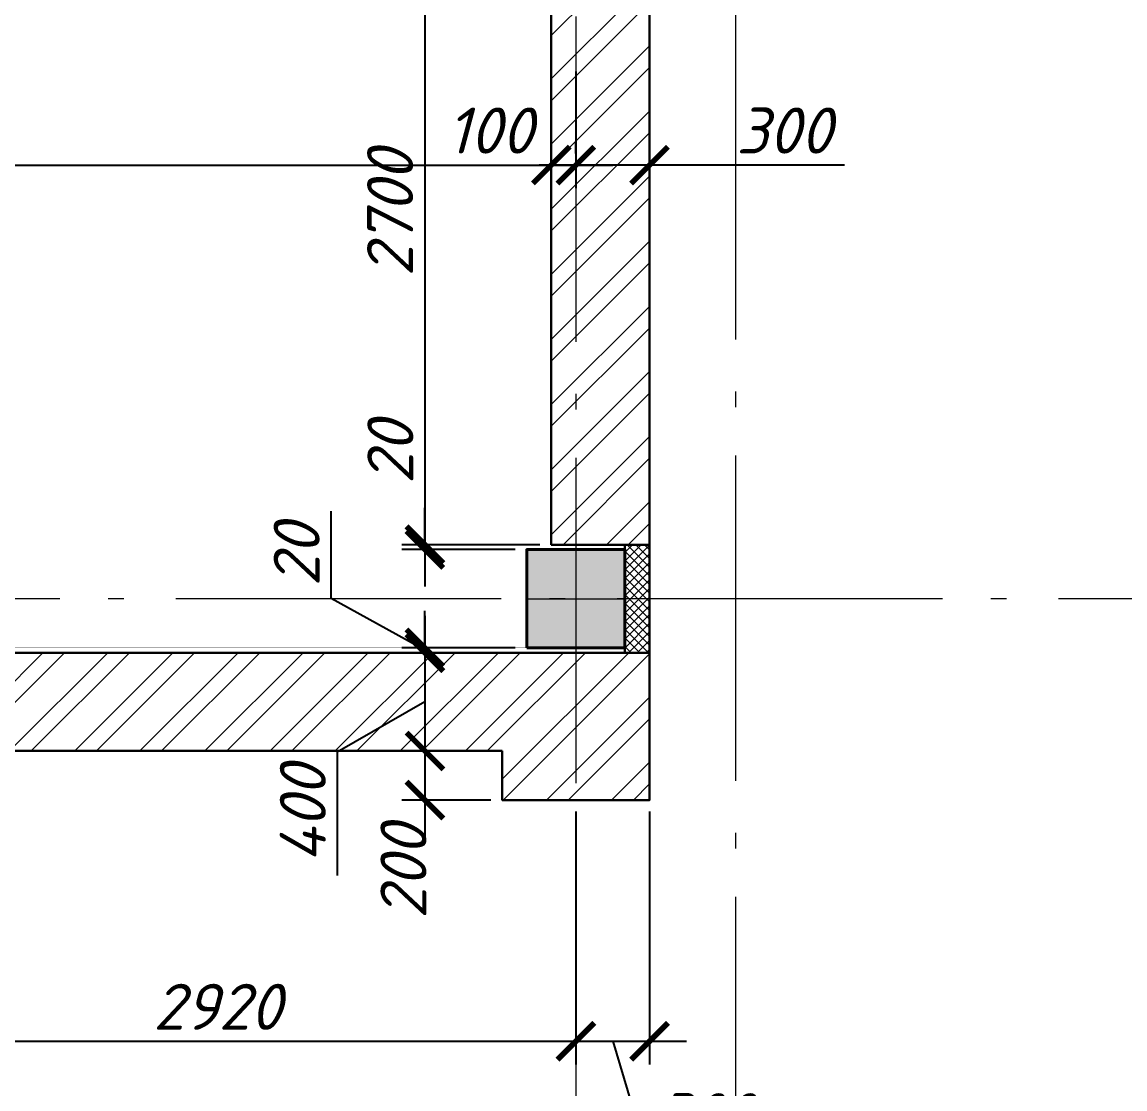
# Model space of a CAD drawing. Header units: millimetres. Extents: x -238377 to 196118, y -123284 to 30177.
# Drawn here: x -186906 to -182415, y -81207 to -76862 of the extents above; entities that cross this region are included whole.
import ezdxf
from ezdxf.enums import TextEntityAlignment as Align

# ---------------------------------------------------------------- set-up
doc = ezdxf.new("R2010")
doc.units = ezdxf.units.MM
doc.header["$MEASUREMENT"] = 0
doc.linetypes.add('Double Dashed', pattern=[1797.2222328186035, 1325, -211.6666555404663, 63.33334445953369, -197.2222328186035])
doc.linetypes.add('штриховаяX2', pattern=[38.099999999999994, 25.4, -12.7])
doc.layers.get('0').update_dxf_attribs({"lineweight": 5})
doc.layers.add('#Hatch', color=7, linetype='Continuous', lineweight=5, true_color=0x4d4d4d)
for name, color, linetype, lineweight in [('#размеры', 7, 'Continuous', 5), ('колонны_Ном._пера__94', 252, 'Continuous', 13), ('колонны_Ном._пера__99', 7, 'Continuous', 40), ('оси_Ном._пера__96', 7, 'Continuous', 5)]:
    doc.layers.add(name, color=color, linetype=linetype, lineweight=lineweight)
for name, color, linetype in [('#стены наруж', 7, 'Continuous'), ('колонны', 7, 'Continuous'), ('оси', 7, 'Continuous')]:
    doc.layers.add(name, color=color, linetype=linetype)
doc.styles.add('STEP PR', font='isocpeui.ttf')
doc.styles.add('СГЕНЕРИР_СТИЛЬ_3', font='gost_2_304-81_type.ttf')
doc.dimstyles.new('SPDS', dxfattribs={"dimscale": 10, "dimtxt": 2.5, "dimasz": 2, "dimexe": 1.25, "dimexo": 0.625, "dimtad": 1, "dimdec": 0, "dimrnd": 0.001, "dimtxsty": 'STEP PR', "dimblk": 'ARCHTICK', "dimcen": 2.5, "dimdle": 2, "dimclrd": 256, "dimclre": 256, "dimclrt": 7, "dimadec": 0, "dimazin": 2, "dimtfac": 0.75, "dimtdec": 0, "dimtmove": 1, "dimatfit": 3, "dimfxl": 1, "dimtolj": 1, "dimarcsym": 1})
pattern_1 = [(45, (0, 0), (-132.5825214724776, 132.5825214724777), []), (45, (88.38834750000002, 0), (-132.5825214724776, 132.5825214724777), [])]

# ---------------------------------------------------------------- blocks, each defined once
blk = doc.blocks.new('Колонна_15_1', base_point=(22378.99723129311, 71855.66050761616))
at = {"layer": 'колонны_Ном._пера__94', "linetype": 'Continuous', "true_color": 0x7d7d7d}
blk.add_hatch(color=8, dxfattribs=at).paths.add_polyline_path([(22178.99723129311, 71646.72119272557), (22578.99723129311, 71646.72119272557), (22578.99723129312, 72046.72119272557), (22178.99723129311, 72046.72119272557)])
blk.add_hatch(color=8, dxfattribs=at).paths.add_polyline_path([(22178.99723129311, 71646.72119272557), (22578.99723129311, 71646.72119272557), (22578.99723129312, 72046.72119272557), (22178.99723129311, 72046.72119272557)])
at = {"layer": 'колонны_Ном._пера__99', "linetype": 'Continuous', "flags": 128}
blk.add_lwpolyline([(22178.99723129311, 71646.72119272557), (22578.99723129311, 71646.72119272557), (22578.99723129311, 72046.72119272557), (22178.99723129311, 72046.72119272557)], close=True, dxfattribs=at)
at = {"layer": 'колонны_Ном._пера__99', "color": 8, "linetype": 'Continuous', "true_color": 0x737373, "flags": 128}
blk.add_lwpolyline([(22178.99723129311, 71646.72119272557), (22578.99723129311, 71646.72119272557), (22578.99723129311, 72046.72119272557), (22178.99723129311, 72046.72119272557)], close=True, dxfattribs=at)
at = {"layer": 'оси_Ном._пера__96', "color": 253, "lineweight": 5, "true_color": 0x9c9c9c}
for points in [[(22379.28954720434, 72046.72119272557), (22379.28954720434, 71646.72119272557)], [(22379.28954720434, 72046.72119272557), (22379.28954720434, 71646.72119272557)], [(22178.99723129311, 71846.72119272557), (22578.99723129311, 71846.72119272557)], [(22178.99723129311, 71846.72119272557), (22578.99723129311, 71846.72119272557)]]:
    blk.add_lwpolyline(points, dxfattribs=at)
blk = doc.blocks.new('Стандартный маркер сетки_6')
at = {"layer": 'оси_Ном._пера__96', "linetype": 'Double Dashed'}
blk.add_line((899.998, 0), (20403.37020438521, 0), dxfattribs=at)
at = {"layer": 'оси_Ном._пера__96', "style": 'СГЕНЕРИР_СТИЛЬ_3'}
blk.add_attdef('AC_MarkerText_1', text='', height=350, rotation=90.00000000000001, dxfattribs=at).set_placement((21973.06481044581, -122.1820000000037), align=Align.BOTTOM_LEFT)
blk = doc.blocks.new('Стандартный маркер сетки_17')
at = {"layer": 'оси_Ном._пера__96', "linetype": 'Double Dashed'}
blk.add_line((899.998, 0), (20403.37020438521, 0), dxfattribs=at)
at = {"layer": 'оси_Ном._пера__96', "style": 'СГЕНЕРИР_СТИЛЬ_3'}
blk.add_attdef('AC_MarkerText_1', text='', height=350, rotation=90.00000000000001, dxfattribs=at).set_placement((21973.06481044581, -122.1820000000037), align=Align.BOTTOM_LEFT)
blk = doc.blocks.new('_ArchTick')
at = {"color": 0, "linetype": 'ByBlock', "const_width": 0.15}
blk.add_lwpolyline([(-0.5, -0.5), (0.5, 0.5)], dxfattribs=at)
blk = doc.blocks.new('*D46')
at = {"layer": '#размеры', "lineweight": -2, "transparency": 16777216}
for p, q in [((-214870.9357613656, -76991.31762783989), (-214870.9357613656, -77538.41469945866)), ((-184751.170939513, -77288.1753948406), (-184751.170939513, -77538.41469945866)), ((-215020.9357613656, -77444.66469945866), (-184601.170939513, -77444.66469945866))]:
    blk.add_line(p, q, dxfattribs=at)
at = {"layer": 'Defpoints', "color": 0, "transparency": 16777216}
for p in [(-214870.9357613656, -76944.44262783989), (-184751.170939513, -77241.3003948406), (-184751.170939513, -77444.66469945866)]:
    blk.add_point(p, dxfattribs=at)
at = {"layer": '#размеры', "lineweight": -2, "transparency": 16777216, "xscale": 150, "yscale": 150, "zscale": 150, "rotation": 180}
blk.add_blockref('_ArchTick', (-214870.9357613656, -77444.66469945866), dxfattribs=at)
at = {"layer": '#размеры', "lineweight": -2, "transparency": 16777216, "xscale": 150, "yscale": 150, "zscale": 150}
blk.add_blockref('_ArchTick', (-184751.170939513, -77444.66469945866), dxfattribs=at)
at = {"layer": '#размеры', "color": 7, "transparency": 16777216, "insert": (-200855.7298689792, -77304.03969945866), "char_height": 187.5, "attachment_point": 5, "style": 'STEP PR'}
blk.add_mtext('\\A1;30120', dxfattribs=at)
blk = doc.blocks.new('*D71')
at = {"layer": '#размеры', "lineweight": -2, "transparency": 16777216}
for p, q in [((-184651.170939513, -77064.00116502956), (-184651.170939513, -77538.41469945866)), ((-184351.170939513, -77064.00116502956), (-184351.170939513, -77538.41469945866)), ((-184201.170939513, -77444.66469945866), (-184801.170939513, -77444.66469945866)), ((-183557.7020515301, -77444.66469945866), (-184351.170939513, -77444.66469945866))]:
    blk.add_line(p, q, dxfattribs=at)
at = {"layer": 'Defpoints', "color": 0, "transparency": 16777216}
for p in [(-184651.170939513, -77017.12616502956), (-184351.170939513, -77017.12616502956), (-184651.170939513, -77444.66469945866)]:
    blk.add_point(p, dxfattribs=at)
at = {"layer": '#размеры', "lineweight": -2, "transparency": 16777216, "xscale": 150, "yscale": 150, "zscale": 150, "rotation": 180}
blk.add_blockref('_ArchTick', (-184651.170939513, -77444.66469945866), dxfattribs=at)
at = {"layer": '#размеры', "lineweight": -2, "transparency": 16777216, "xscale": 150, "yscale": 150, "zscale": 150}
blk.add_blockref('_ArchTick', (-184351.170939513, -77444.66469945866), dxfattribs=at)
at = {"layer": '#размеры', "color": 7, "transparency": 16777216, "insert": (-183803.7247788028, -77304.03969945866), "char_height": 187.5, "attachment_point": 5, "style": 'STEP PR'}
blk.add_mtext('\\A1;300', dxfattribs=at)
blk = doc.blocks.new('*D89')
at = {"layer": '#размеры', "lineweight": -2, "transparency": 16777216}
for p, q in [((-185265.9755126239, -78990.39218723732), (-185265.9755126239, -78840.39218723732)), ((-184798.045939513, -78990.39218723732), (-185359.7255126239, -78990.39218723732)), ((-185265.9755126239, -79010.39218723732), (-185265.9755126239, -78990.39218723732)), ((-184898.3382554242, -79010.39218723732), (-185359.7255126239, -79010.39218723732)), ((-185265.9755126239, -79010.39218723732), (-185265.9755126239, -79160.39218723732))]:
    blk.add_line(p, q, dxfattribs=at)
at = {"layer": 'Defpoints', "color": 0, "transparency": 16777216}
for p in [(-185265.9755126239, -78990.39218723732), (-184751.170939513, -78990.39218723732), (-184851.4632554242, -79010.39218723732)]:
    blk.add_point(p, dxfattribs=at)
at = {"layer": '#размеры', "lineweight": -2, "transparency": 16777216, "xscale": 150, "yscale": 150, "zscale": 150}
for p, rotation in [((-185265.9755126239, -78990.39218723732), 270), ((-185265.9755126239, -79010.39218723732), 90)]:
    blk.add_blockref('_ArchTick', p, dxfattribs=dict(at, rotation=rotation))
at = {"layer": '#размеры', "color": 7, "transparency": 16777216, "insert": (-185406.6005126239, -78615.08879886902), "char_height": 187.5, "attachment_point": 5, "rotation": 90, "style": 'STEP PR'}
blk.add_mtext('\\A1;20', dxfattribs=at)
blk = doc.blocks.new('*D99')
at = {"layer": '#размеры', "lineweight": -2, "transparency": 16777216}
for p, q in [((-185647.6713483277, -79209.98513564063), (-185647.6713483277, -78853.87718109517)), ((-185265.9755126239, -79420.39218723732), (-185647.6713483277, -79209.98513564063)), ((-185265.9755126239, -79410.39218723732), (-185265.9755126239, -79260.39218723732)), ((-184898.3382554242, -79410.39218723732), (-185359.7255126239, -79410.39218723732)), ((-184898.3382554242, -79430.3921872373), (-185359.7255126239, -79430.3921872373)), ((-185265.9755126239, -79410.39218723732), (-185265.9755126239, -79430.3921872373)), ((-185265.9755126239, -79410.39218723732), (-185265.9755126239, -79430.3921872373)), ((-185265.9755126239, -79430.3921872373), (-185265.9755126239, -79580.3921872373))]:
    blk.add_line(p, q, dxfattribs=at)
at = {"layer": 'Defpoints', "color": 0, "transparency": 16777216}
for p in [(-185265.9755126239, -79430.3921872373), (-184851.4632554242, -79410.39218723732), (-184851.4632554242, -79430.3921872373)]:
    blk.add_point(p, dxfattribs=at)
at = {"layer": '#размеры', "lineweight": -2, "transparency": 16777216, "xscale": 150, "yscale": 150, "zscale": 150}
for p, rotation in [((-185265.9755126239, -79410.39218723732), 270), ((-185265.9755126239, -79430.3921872373), 90)]:
    blk.add_blockref('_ArchTick', p, dxfattribs=dict(at, rotation=rotation))
at = {"layer": '#размеры', "color": 7, "transparency": 16777216, "insert": (-185788.2963483276, -79031.93115836794), "char_height": 187.5, "attachment_point": 5, "rotation": 90, "style": 'STEP PR'}
blk.add_mtext('\\A1;20', dxfattribs=at)
blk = doc.blocks.new('*D100')
at = {"layer": '#размеры', "lineweight": -2, "transparency": 16777216}
for p, q in [((-185265.9755126239, -79280.3921872373), (-185265.9755126239, -79980.39218723729)), ((-184898.3382554242, -79430.3921872373), (-185359.7255126239, -79430.3921872373)), ((-185265.9755126239, -79630.39218723729), (-185622.5884257758, -79835.70148202233)), ((-185622.5884257758, -79835.70148202233), (-185622.5884257758, -80336.97989111324)), ((-184998.045939513, -79830.39218723729), (-185359.7255126239, -79830.39218723729))]:
    blk.add_line(p, q, dxfattribs=at)
at = {"layer": 'Defpoints', "color": 0, "transparency": 16777216}
for p in [(-184851.4632554242, -79430.3921872373), (-185265.9755126239, -79830.39218723729), (-184951.170939513, -79830.39218723729)]:
    blk.add_point(p, dxfattribs=at)
at = {"layer": '#размеры', "lineweight": -2, "transparency": 16777216, "xscale": 150, "yscale": 150, "zscale": 150}
for p, rotation in [((-185265.9755126239, -79430.3921872373), 90), ((-185265.9755126239, -79830.39218723729), 270)]:
    blk.add_blockref('_ArchTick', p, dxfattribs=dict(at, rotation=rotation))
at = {"layer": '#размеры', "color": 7, "transparency": 16777216, "insert": (-185763.2134257758, -80086.34068656781), "char_height": 187.5, "attachment_point": 5, "rotation": 90, "style": 'STEP PR'}
blk.add_mtext('\\A1;400', dxfattribs=at)
blk = doc.blocks.new('*D139')
at = {"layer": '#размеры', "lineweight": -2, "transparency": 16777216}
for p, q in [((-184751.170939513, -77288.1753948406), (-184751.170939513, -77538.41469945866)), ((-184651.170939513, -77397.78969945866), (-184651.170939513, -77350.91469945866)), ((-184901.170939513, -77444.66469945866), (-184501.170939513, -77444.66469945866))]:
    blk.add_line(p, q, dxfattribs=at)
at = {"layer": 'Defpoints', "color": 0, "transparency": 16777216}
for p in [(-184751.170939513, -77241.3003948406), (-184651.170939513, -77444.66469945866), (-184651.170939513, -77444.66469945866)]:
    blk.add_point(p, dxfattribs=at)
at = {"layer": '#размеры', "lineweight": -2, "transparency": 16777216, "xscale": 150, "yscale": 150, "zscale": 150, "rotation": 180}
blk.add_blockref('_ArchTick', (-184751.170939513, -77444.66469945866), dxfattribs=at)
at = {"layer": '#размеры', "lineweight": -2, "transparency": 16777216, "xscale": 150, "yscale": 150, "zscale": 150}
blk.add_blockref('_ArchTick', (-184651.170939513, -77444.66469945866), dxfattribs=at)
at = {"layer": '#размеры', "color": 7, "transparency": 16777216, "insert": (-185001.7140168329, -77304.03969945866), "char_height": 187.5, "attachment_point": 5, "style": 'STEP PR'}
blk.add_mtext('\\A1;100', dxfattribs=at)
blk = doc.blocks.new('*D222')
at = {"layer": '#размеры', "lineweight": -2, "transparency": 16777216}
for p, q in [((-187571.4632554242, -79777.2671872373), (-187571.4632554242, -81106.43297773247)), ((-184651.170939513, -80077.2671872373), (-184651.170939513, -81106.43297773247)), ((-187721.4632554242, -81012.68297773247), (-184501.170939513, -81012.68297773247))]:
    blk.add_line(p, q, dxfattribs=at)
at = {"layer": 'Defpoints', "color": 0, "transparency": 16777216}
for p in [(-187571.4632554242, -79730.3921872373), (-184651.170939513, -80030.3921872373), (-184651.170939513, -81012.68297773247)]:
    blk.add_point(p, dxfattribs=at)
at = {"layer": '#размеры', "lineweight": -2, "transparency": 16777216, "xscale": 150, "yscale": 150, "zscale": 150, "rotation": 180}
blk.add_blockref('_ArchTick', (-187571.4632554242, -81012.68297773247), dxfattribs=at)
at = {"layer": '#размеры', "lineweight": -2, "transparency": 16777216, "xscale": 150, "yscale": 150, "zscale": 150}
blk.add_blockref('_ArchTick', (-184651.170939513, -81012.68297773247), dxfattribs=at)
at = {"layer": '#размеры', "color": 7, "transparency": 16777216, "insert": (-186111.3170974686, -80872.05797773247), "char_height": 187.5, "attachment_point": 5, "style": 'STEP PR'}
blk.add_mtext('\\A1;2920', dxfattribs=at)
blk = doc.blocks.new('*D223')
at = {"layer": '#размеры', "lineweight": -2, "transparency": 16777216}
for p, q in [((-184651.170939513, -80077.2671872373), (-184651.170939513, -81106.43297773247)), ((-184351.170939513, -80077.2671872373), (-184351.170939513, -81106.43297773247)), ((-184801.170939513, -81012.68297773247), (-184201.170939513, -81012.68297773247)), ((-184501.170939513, -81012.68297773247), (-184367.577189513, -81457.99547773247)), ((-184367.577189513, -81457.99547773247), (-183875.5317349676, -81457.99547773247))]:
    blk.add_line(p, q, dxfattribs=at)
at = {"layer": 'Defpoints', "color": 0, "transparency": 16777216}
for p in [(-184651.170939513, -80030.3921872373), (-184351.170939513, -80030.3921872373), (-184351.170939513, -81012.68297773247)]:
    blk.add_point(p, dxfattribs=at)
at = {"layer": '#размеры', "lineweight": -2, "transparency": 16777216, "xscale": 150, "yscale": 150, "zscale": 150, "rotation": 180}
blk.add_blockref('_ArchTick', (-184651.170939513, -81012.68297773247), dxfattribs=at)
at = {"layer": '#размеры', "lineweight": -2, "transparency": 16777216, "xscale": 150, "yscale": 150, "zscale": 150}
blk.add_blockref('_ArchTick', (-184351.170939513, -81012.68297773247), dxfattribs=at)
at = {"layer": '#размеры', "color": 7, "transparency": 16777216, "insert": (-184121.5544622403, -81317.37047773247), "char_height": 187.5, "attachment_point": 5, "style": 'STEP PR'}
blk.add_mtext('\\A1;300', dxfattribs=at)
blk = doc.blocks.new('*D278')
at = {"layer": '#размеры', "lineweight": -2, "transparency": 16777216}
for p, q in [((-185265.9755126239, -79680.39218723729), (-185265.9755126239, -80180.3921872373)), ((-184998.045939513, -79830.39218723729), (-185359.7255126239, -79830.39218723729)), ((-184998.045939513, -80030.3921872373), (-185359.7255126239, -80030.3921872373))]:
    blk.add_line(p, q, dxfattribs=at)
at = {"layer": 'Defpoints', "color": 0, "transparency": 16777216}
for p in [(-184951.170939513, -79830.39218723729), (-185265.9755126239, -80030.3921872373), (-184951.170939513, -80030.3921872373)]:
    blk.add_point(p, dxfattribs=at)
at = {"layer": '#размеры', "lineweight": -2, "transparency": 16777216, "xscale": 150, "yscale": 150, "zscale": 150}
for p, rotation in [((-185265.9755126239, -79830.39218723729), 90), ((-185265.9755126239, -80030.3921872373), 270)]:
    blk.add_blockref('_ArchTick', p, dxfattribs=dict(at, rotation=rotation))
at = {"layer": '#размеры', "color": 7, "transparency": 16777216, "insert": (-185353.386302224, -80321.88885850162), "char_height": 187.5, "attachment_point": 5, "rotation": 90, "style": 'STEP PR'}
blk.add_mtext('\\A1;200', dxfattribs=at)
blk = doc.blocks.new('*D303')
at = {"layer": '#размеры', "lineweight": -2, "transparency": 16777216}
for p, q in [((-185265.9755126239, -76140.39218723732), (-185265.9755126239, -79140.39218723732)), ((-184798.045939513, -76290.39218723732), (-185359.7255126239, -76290.39218723732)), ((-184798.045939513, -78990.39218723732), (-185359.7255126239, -78990.39218723732))]:
    blk.add_line(p, q, dxfattribs=at)
at = {"layer": 'Defpoints', "color": 0, "transparency": 16777216}
for p in [(-184751.170939513, -76290.39218723732), (-185265.9755126239, -78990.39218723732), (-184751.170939513, -78990.39218723732)]:
    blk.add_point(p, dxfattribs=at)
at = {"layer": '#размеры', "lineweight": -2, "transparency": 16777216, "xscale": 150, "yscale": 150, "zscale": 150}
for p, rotation in [((-185265.9755126239, -76290.39218723732), 90), ((-185265.9755126239, -78990.39218723732), 270)]:
    blk.add_blockref('_ArchTick', p, dxfattribs=dict(at, rotation=rotation))
at = {"layer": '#размеры', "color": 7, "transparency": 16777216, "insert": (-185407.8078989875, -77640.39218723735), "char_height": 187.5, "attachment_point": 5, "rotation": 90, "style": 'STEP PR'}
blk.add_mtext('\\A1;2700', dxfattribs=at)

msp = doc.modelspace()

# ---------------------------------------------------------------- hatches: boundary and pattern name
at = {"layer": '#Hatch'}
h = msp.add_hatch(dxfattribs=at)
h.set_pattern_fill('ANSI32', color=256, scale=500)
h.set_pattern_definition(pattern_1)
h.paths.add_polyline_path([(-214871.4632554243, -73000.39218723732), (-215271.4632554243, -73000.39218723732), (-215271.4632554243, -73079.65484145956), (-215271.4632554243, -73148.91749568179), (-215271.4632554243, -73210.39218723727), (-214871.4632554242, -73210.39218723727)])
h.paths.add_polyline_path([(-214871.4632554242, -73210.39218723727), (-215271.4632554243, -73210.39218723727), (-215271.4632554243, -73359.42966075352), (-215271.4632554243, -73410.3921872373), (-215271.4632554243, -79210.39218723729), (-214871.4632554242, -79210.39218723729), (-214871.4632554242, -76290.39218723732), (-215171.4632554242, -76290.39218723732), (-215171.4632554242, -76130.39218723732), (-214871.4632554242, -76130.39218723732)])
edge = h.paths.add_edge_path(flags=17)
edge.add_line((-208348.4642443675, -79430.3921872373), (-208954.462266481, -79430.3921872373))
edge.add_arc((-208651.4632554242, -79221.7351483449), 367.8942247177872, 214.5528270388531, 325.4471729611469)
edge = h.paths.add_edge_path(flags=17)
edge.add_line((-190348.1719284563, -79430.3921872373), (-190954.1699505697, -79430.3921872373))
edge.add_arc((-190651.170939513, -79221.73514834487), 367.8942247177954, 214.5528270388549, 325.447172961145)
edge = h.paths.add_edge_path(flags=17)
edge.add_line((-184351.170939513, -79430.3921872373), (-184816.0085177568, -79430.3921872373))
edge.add_arc((-184655.4249727017, -79306.89937507304), 202.5772682180998, 217.5611959054027, 292.5426380932222)
edge.add_arc((-184412.2873247632, -79405.21722185), 187.7877912999925, 208.2145893300011, 288.9931141384288)
edge.add_line((-184351.170939513, -79582.78141310283), (-184351.170939513, -79430.3921872373))
edge = h.paths.add_edge_path()
edge.add_line((-187571.4632554242, -79430.39218723732), (-187571.4632554242, -79730.3921872373))
edge.add_line((-187571.4632554242, -79730.3921872373), (-187731.4632554242, -79730.39218723727))
edge.add_line((-187731.4632554242, -79730.39218723727), (-187731.4632554242, -79430.39218723732))
edge.add_line((-187731.4632554242, -79430.39218723732), (-190348.1719284563, -79430.3921872373))
edge.add_arc((-190651.170939513, -79221.73514834486), 367.8942247178201, 214.5528270388606, 325.4471729611394, ccw=False)
edge.add_line((-190954.1699505697, -79430.3921872373), (-193571.4632583214, -79430.3921872373))
edge.add_line((-193571.4632583214, -79430.3921872373), (-193571.4632583214, -79730.3921872373))
edge.add_line((-193571.4632583214, -79730.3921872373), (-193731.4632583214, -79730.39218723727))
edge.add_line((-193731.4632583214, -79730.39218723727), (-193731.4632583214, -79430.3921872373))
edge.add_line((-193731.4632583214, -79430.3921872373), (-199571.4632554242, -79430.3921872373))
edge.add_line((-199571.4632554242, -79430.3921872373), (-199571.4632554242, -79730.39218723727))
edge.add_line((-199571.4632554242, -79730.39218723727), (-199731.4632554242, -79730.3921872373))
edge.add_line((-199731.4632554242, -79730.3921872373), (-199731.4632554242, -79430.39218723729))
edge.add_line((-199731.4632554242, -79430.39218723729), (-205571.4632554243, -79430.3921872373))
edge.add_line((-205571.4632554243, -79430.3921872373), (-205571.4632554242, -79730.3921872373))
edge.add_line((-205571.4632554242, -79730.3921872373), (-205731.4632554243, -79730.39218723727))
edge.add_line((-205731.4632554243, -79730.39218723727), (-205731.4632554243, -79430.3921872373))
edge.add_line((-205731.4632554243, -79430.3921872373), (-208348.4642443675, -79430.3921872373))
edge.add_arc((-208651.4632554242, -79221.73514834495), 367.8942247177624, 214.5528270388475, 325.4471729611525, ccw=False)
edge.add_line((-208954.462266481, -79430.3921872373), (-211571.3170974686, -79430.3921872373))
edge.add_line((-211571.3170974686, -79430.3921872373), (-211571.3170974686, -79730.3921872373))
edge.add_line((-211571.3170974686, -79730.3921872373), (-211731.3170974687, -79730.3921872373))
edge.add_line((-211731.3170974687, -79730.3921872373), (-211731.3170974686, -79430.3921872373))
edge.add_line((-211731.3170974686, -79430.3921872373), (-214871.4632554242, -79430.3921872373))
edge.add_line((-214871.4632554242, -79430.3921872373), (-214871.4632554242, -79210.39218723729))
edge.add_line((-214871.4632554242, -79210.39218723729), (-215271.4632554243, -79210.39218723729))
edge.add_line((-215271.4632554243, -79210.39218723729), (-215271.4632554243, -79830.3921872373))
edge.add_line((-215271.4632554243, -79830.3921872373), (-215271.4632554243, -80030.3921872373))
edge.add_line((-215271.4632554243, -80030.3921872373), (-214651.170939513, -80030.3921872373))
edge.add_line((-214651.170939513, -80030.3921872373), (-214651.1709395131, -79830.39218723694))
edge.add_line((-214651.1709395131, -79830.39218723694), (-208951.3170974687, -79830.39218723358))
edge.add_line((-208951.3170974687, -79830.39218723358), (-208951.3170974686, -80028.30402418485))
edge.add_line((-208951.3170974686, -80028.30402418485), (-208351.0247815574, -80028.30402418485))
edge.add_line((-208351.0247815574, -80028.30402418485), (-208351.0247815574, -79830.3921872373))
edge.add_line((-208351.0247815574, -79830.3921872373), (-202951.3170974687, -79830.3921872373))
edge.add_line((-202951.3170974687, -79830.3921872373), (-202951.3170974686, -80028.30402418485))
edge.add_line((-202951.3170974686, -80028.30402418485), (-202351.0247815574, -80028.30402418485))
edge.add_line((-202351.0247815574, -80028.30402418485), (-202351.0247815574, -79830.3921872373))
edge.add_line((-202351.0247815574, -79830.3921872373), (-196951.3170974687, -79830.3921872373))
edge.add_line((-196951.3170974687, -79830.3921872373), (-196951.3170974686, -80028.30402418485))
edge.add_line((-196951.3170974686, -80028.30402418485), (-196351.0247815574, -80028.30402418485))
edge.add_line((-196351.0247815574, -80028.30402418485), (-196351.0247815574, -79830.3921872373))
edge.add_line((-196351.0247815574, -79830.3921872373), (-190951.3170974687, -79830.3921872373))
edge.add_line((-190951.3170974687, -79830.3921872373), (-190951.3170974686, -80028.30402418485))
edge.add_line((-190951.3170974686, -80028.30402418485), (-190351.0247815573, -80028.30402418485))
edge.add_line((-190351.0247815573, -80028.30402418485), (-190351.0247815573, -79830.3921872373))
edge.add_line((-190351.0247815573, -79830.3921872373), (-184951.170939513, -79830.3921872373))
edge.add_line((-184951.170939513, -79830.3921872373), (-184951.170939513, -80030.3921872373))
edge.add_line((-184951.170939513, -80030.3921872373), (-184351.170939513, -80030.3921872373))
edge.add_line((-184351.170939513, -80030.3921872373), (-184351.170939513, -79830.39218723729))
edge.add_line((-184351.170939513, -79830.39218723729), (-184351.170939513, -79582.78141310283))
edge.add_arc((-184412.2873247631, -79405.21722184955), 187.787791300367, 208.2145893301288, 288.9931141383504, ccw=False)
edge.add_arc((-184655.4249727018, -79306.89937507334), 202.5772682179217, 217.561195905349, 292.5426380932502, ccw=False)
edge.add_line((-184816.0085177569, -79430.39218723732), (-187571.4632554242, -79430.39218723732))
h = msp.add_hatch(dxfattribs=at)
h.set_pattern_fill('ANSI32', color=256, scale=500)
h.set_pattern_definition(pattern_1)
h.paths.add_polyline_path([(-184651.170939513, -76130.39218723732), (-184451.170939513, -76130.39218723732), (-184451.170939513, -76290.39218723732), (-184651.170939513, -76290.39218723732), (-184651.170939513, -78990.39218723732), (-184451.4632554242, -78990.39218723732), (-184401.3170974686, -78990.39218723732), (-184351.170939513, -78990.39218723732), (-184351.170939513, -73430.39235569001), (-184651.170939513, -73430.39235569001)])
h.paths.add_polyline_path([(-184751.170939513, -76130.39218723732), (-184651.170939513, -76130.39218723732), (-184651.170939513, -73430.39235569001), (-184751.170939513, -73430.39235569001)])
h.paths.add_polyline_path([(-184651.170939513, -76290.39218723732), (-184751.170939513, -76290.39218723732), (-184751.170939513, -78990.39218723732), (-184651.170939513, -78990.39218723732)])
h = msp.add_hatch(dxfattribs=at)
h.set_pattern_fill('ANSI37', color=256, scale=200)
h.set_pattern_definition([(45, (0, 0), (-17.67766952966368, 17.67766952966369), []), (135, (0, 0), (-17.67766952966369, -17.67766952966368), [])])
h.paths.add_polyline_path([(-184351.170939513, -78990.39218723732), (-184451.4632554242, -78990.39218723732), (-184451.4632554242, -79210.39218723729), (-184351.170939513, -79210.39218723729)])
edge = h.paths.add_edge_path()
edge.add_line((-184351.170939513, -79210.39218723729), (-184451.4632554242, -79210.39218723729))
edge.add_line((-184451.4632554242, -79210.39218723729), (-184451.4632554242, -79395.44863040223))
edge.add_arc((-184693.9403797516, -79412.92040881977), 243.1057771077533, -4.121345681772084, 4.121345681775381, ccw=False)
edge.add_arc((-184418.3730383814, -79889.6253849207), 460.4238181485126, 85.87865431822632, 94.12134568177368, ccw=False)
edge.add_line((-184385.2828213386, -79430.3921872373), (-184351.170939513, -79430.3921872373))
edge.add_line((-184351.170939513, -79430.3921872373), (-184351.170939513, -79210.39218723729))

# ---------------------------------------------------------------- linework, layer by layer
at = {"layer": '#стены наруж', "lineweight": 30}
for points in [[(-215271.4632554243, -79830.3921872373), (-215271.4632554243, -73000.39218723732), (-214871.4632554243, -73000.39218723732), (-214871.4632554242, -79430.3921872373), (-184351.170939513, -79430.3921872373), (-184351.170939513, -79830.3921872373)], [(-184751.170939513, -78990.39218723732), (-184751.170939513, -73430.39235569001), (-184351.170939513, -73430.39235569001)], [(-184351.170939513, -73430.39235569001), (-184351.170939513, -79430.3921872373), (-184451.4632554242, -79430.39218723727), (-184451.4632554242, -78990.39218723732), (-184751.170939513, -78990.39218723732)], [(-184451.4632554242, -78990.39218723732), (-184351.170939513, -78990.39218723732)], [(-184951.170939513, -79830.3921872373), (-190351.0247815573, -79830.3921872373)], [(-184951.170939513, -79830.39218723729), (-184951.170939513, -80030.3921872373), (-184351.170939513, -80030.3921872373), (-184351.170939513, -79830.39218723729)]]:
    msp.add_lwpolyline(points, dxfattribs=at)
at = {"layer": 'Defpoints', "color": 8, "linetype": 'штриховаяX2', "lineweight": 5, "ltscale": 5, "true_color": 0x737373, "const_width": 0.5}
msp.add_lwpolyline([(-214451.4632554243, -79010.3921872373), (-184851.4632554242, -79010.39218723727), (-184851.4632554242, -79410.39218723727), (-214451.4632554243, -79410.3921872373)], close=True, dxfattribs=at)
at = {"layer": 'оси_Ном._пера__96', "linetype": 'Double Dashed', "lineweight": 5}
msp.add_line((-143619.1240855363, -79210.39218723732), (-216265.1570399013, -79210.39218723729), dxfattribs=at)

# ---------------------------------------------------------------- block references
at = {"layer": 'колонны'}
msp.add_blockref('Колонна_15_1', (-184651.4632554242, -79201.45287234672), dxfattribs=at)
at = {"layer": 'оси', "color": 251, "linetype": 'Continuous', "lineweight": 13, "zscale": 1000, "rotation": 270}
for name, p in [('Стандартный маркер сетки_6', (-184651.170939513, -63358.95268091421)), ('Стандартный маркер сетки_17', (-184001.170939513, -63349.22176859768))]:
    msp.add_blockref(name, p, dxfattribs=at)

# ---------------------------------------------------------------- dimensions: what is measured, and where the dimension line sits
at = {"layer": '#размеры'}
dim = msp.add_linear_dim(base=(-185265.9755126239, -78990.39218723732), p1=(-184751.170939513, -76290.39218723732), p2=(-184751.170939513, -78990.39218723732), angle=90, dimstyle='SPDS', override={"dimscale": 75, "dimtxsty": 'STEP PR'}, dxfattribs=at)
dim.commit()
dim.dimension.update_dxf_attribs({"geometry": '*D303', "text_midpoint": (-185407.8078989875, -77640.39218723735)})
for base, p1, p2, picture, middle in [((-184751.170939513, -77444.66469945866), (-214870.9357613656, -76944.44262783989), (-184751.170939513, -77241.3003948406), '*D46', (-200855.7298689792, -77444.66469945866)), ((-184651.170939513, -77444.66469945866), (-184351.170939513, -77017.12616502956), (-184651.170939513, -77017.12616502956), '*D71', (-183803.7247788028, -77444.66469945866)), ((-184651.170939513, -77444.66469945866), (-184751.170939513, -77241.3003948406), (-184651.170939513, -77444.66469945866), '*D139', (-185001.7140168329, -77444.66469945866))]:
    dim = msp.add_linear_dim(base=base, p1=p1, p2=p2, dimstyle='SPDS', override={"dimscale": 75, "dimtxsty": 'STEP PR'}, dxfattribs=at)
    dim.commit()
    dim.dimension.update_dxf_attribs({"geometry": picture, "text_midpoint": middle, "dimtype": 160})
for base, p1, p2, picture, middle in [((-185265.9755126239, -78990.39218723732), (-184851.4632554242, -79010.39218723732), (-184751.170939513, -78990.39218723732), '*D89', (-185265.9755126239, -78615.08879886902)), ((-185265.9755126239, -79430.3921872373), (-184851.4632554242, -79410.39218723732), (-184851.4632554242, -79430.3921872373), '*D99', (-185647.6713483276, -79163.11013564066)), ((-185265.9755126239, -79830.39218723729), (-184851.4632554242, -79430.3921872373), (-184951.170939513, -79830.39218723729), '*D100', (-185622.5884257758, -79882.57648202236)), ((-185265.9755126239, -80030.3921872373), (-184951.170939513, -79830.39218723729), (-184951.170939513, -80030.3921872373), '*D278', (-185212.761302224, -80321.88885850162))]:
    dim = msp.add_linear_dim(base=base, p1=p1, p2=p2, angle=90, dimstyle='SPDS', override={"dimscale": 75, "dimtxsty": 'STEP PR'}, dxfattribs=at)
    dim.commit()
    dim.dimension.update_dxf_attribs({"geometry": picture, "text_midpoint": middle, "dimtype": 160})
for base, p1, p2, picture, middle in [((-184651.170939513, -81012.68297773247), (-187571.4632554242, -79730.3921872373), (-184651.170939513, -80030.3921872373), '*D222', (-186111.3170974686, -80872.05797773247)), ((-184351.170939513, -81012.68297773247), (-184651.170939513, -80030.3921872373), (-184351.170939513, -80030.3921872373), '*D223', (-184320.702189513, -81317.37047773247))]:
    dim = msp.add_linear_dim(base=base, p1=p1, p2=p2, dimstyle='SPDS', override={"dimscale": 75, "dimtxsty": 'STEP PR'}, dxfattribs=at)
    dim.commit()
    dim.dimension.update_dxf_attribs({"geometry": picture, "text_midpoint": middle})

doc.saveas('drawing.dxf')
